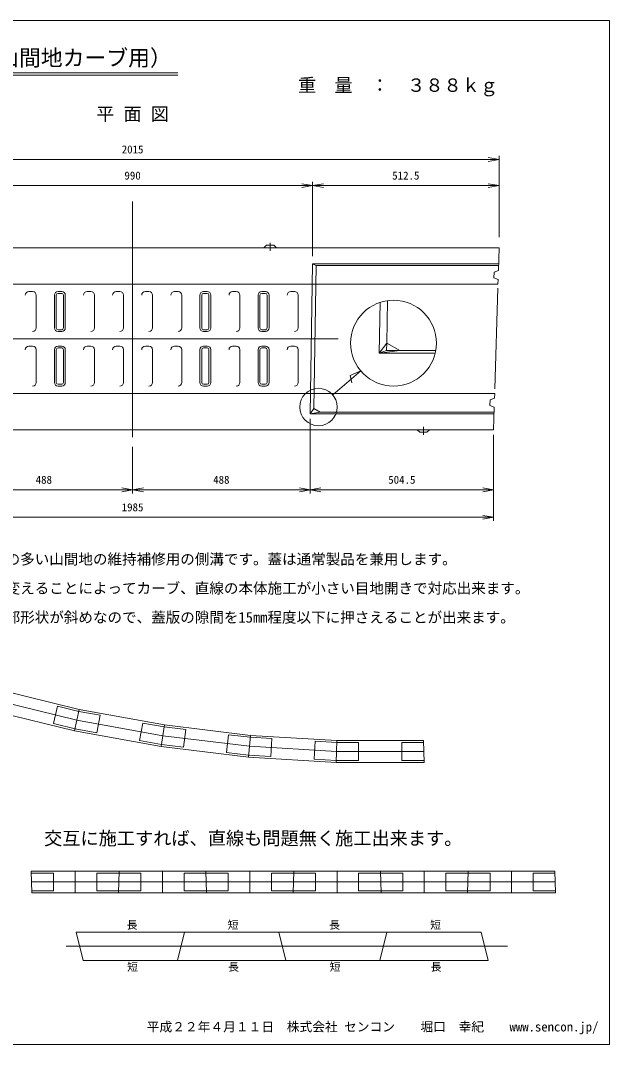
# Model space of a CAD drawing. Units: millimetres, scale not verified, with parts at other scales. Extents: x 4390 to 16808, y 2195 to 6418.
# Drawn here: x 7941 to 10370, y 2195 to 6418 of the extents above; entities that cross this region are included whole.
import ezdxf
from ezdxf.enums import TextEntityAlignment as Align

# ---------------------------------------------------------------- set-up
doc = ezdxf.new("R2010")
doc.units = ezdxf.units.MM
doc.layers.add('3', color=4, linetype='Continuous', lineweight=18)
doc.styles.add('ＭＳ ゴシック-5.0-0.0', font='')
doc.styles.get('ＭＳ ゴシック-5.0-0.0').set_extended_font_data('ＭＳ ゴシック-5.0-0.0')

msp = doc.modelspace()

# ---------------------------------------------------------------- linework, layer by layer
at = {"layer": '3'}
for p, q in [((4390.032, 6418.078), (10369.791, 6418.078)), ((10369.791, 6418.078), (10369.791, 2195.24)), ((6414.275, 6202.507), (8589.086, 6202.507)), ((6414.275, 6192.007), (8589.086, 6192.007)), ((6891.785, 5844.966), (9914.285, 5844.966)), ((9914.285, 5844.966), (9869.969, 5852.78)), ((9914.285, 5844.966), (9869.969, 5837.151)), ((9914.285, 5525.129), (9914.285, 5859.966)), ((9145.535, 5737.072), (9101.219, 5744.886)), ((9145.535, 5446.71), (9145.535, 5752.072)), ((9145.535, 5737.072), (9189.851, 5744.886)), ((9914.285, 5737.072), (9869.969, 5744.886)), ((7660.535, 5737.072), (9145.535, 5737.072)), ((9145.535, 5737.072), (9101.219, 5729.258)), ((9145.535, 5737.072), (9189.851, 5729.258)), ((9145.535, 5737.072), (9914.285, 5737.072)), ((9914.285, 5737.072), (9869.969, 5729.258)), ((8403.035, 5671.75), (8403.035, 4699.57)), ((8970.322, 5480.354), (8970.322, 5501.784)), ((8970.322, 5480.354), (8970.322, 5468.02)), ((7653.035, 5330.354), (9159.11, 5330.354)), ((7975.535, 5300.354), (7990.535, 5300.354)), ((8005.535, 5150.354), (8005.535, 5285.354)), ((8080.535, 5150.354), (8080.535, 5285.354)), ((8088.035, 5150.354), (8088.035, 5285.354)), ((8095.535, 5300.354), (8110.535, 5300.354)), ((8095.535, 5292.854), (8110.535, 5292.854)), ((8118.035, 5150.354), (8118.035, 5285.354)), ((8125.535, 5150.354), (8125.535, 5285.354)), ((8215.535, 5300.354), (8230.535, 5300.354)), ((8245.535, 5150.354), (8245.535, 5285.354)), ((8335.535, 5300.354), (8350.535, 5300.354)), ((8365.535, 5150.354), (8365.535, 5285.354)), ((8455.535, 5300.354), (8470.535, 5300.354)), ((8485.535, 5150.354), (8485.535, 5285.354)), ((8575.535, 5300.354), (8590.535, 5300.354)), ((8605.535, 5150.354), (8605.535, 5285.354)), ((8680.535, 5150.354), (8680.535, 5285.354)), ((8688.035, 5150.354), (8688.035, 5285.354)), ((8695.535, 5300.354), (8710.535, 5300.354)), ((8695.535, 5292.854), (8710.535, 5292.854)), ((8718.035, 5150.354), (8718.035, 5285.354)), ((8725.535, 5150.354), (8725.535, 5285.354)), ((8815.535, 5300.354), (8830.535, 5300.354)), ((8845.535, 5150.354), (8845.535, 5285.354)), ((8920.535, 5150.354), (8920.535, 5285.354)), ((8928.035, 5150.354), (8928.035, 5285.354)), ((8935.535, 5300.354), (8950.535, 5300.354)), ((8935.535, 5292.854), (8950.535, 5292.854)), ((8958.035, 5150.354), (8958.035, 5285.354)), ((8965.535, 5150.354), (8965.535, 5285.354)), ((9055.535, 5300.354), (9070.535, 5300.354)), ((9085.535, 5150.354), (9085.535, 5285.354)), ((8095.535, 5142.854), (8110.535, 5142.854)), ((8095.535, 5135.354), (8110.535, 5135.354)), ((8695.535, 5142.854), (8710.535, 5142.854)), ((8695.535, 5135.354), (8710.535, 5135.354)), ((8935.535, 5142.854), (8950.535, 5142.854)), ((8935.535, 5135.354), (8950.535, 5135.354)), ((7451.032, 5105.354), (8403.035, 5105.354)), ((7975.535, 5075.354), (7990.535, 5075.354)), ((8095.535, 5075.354), (8110.535, 5075.354)), ((8095.535, 5067.854), (8110.535, 5067.854)), ((8215.535, 5075.354), (8230.535, 5075.354)), ((8335.535, 5075.354), (8350.535, 5075.354)), ((8403.035, 5105.354), (9250.282, 5105.354)), ((8455.535, 5075.354), (8470.535, 5075.354)), ((8575.535, 5075.354), (8590.535, 5075.354)), ((8695.535, 5075.354), (8710.535, 5075.354)), ((8695.535, 5067.854), (8710.535, 5067.854)), ((8815.535, 5075.354), (8830.535, 5075.354)), ((8935.535, 5075.354), (8950.535, 5075.354)), ((8935.535, 5067.854), (8950.535, 5067.854)), ((9055.535, 5075.354), (9070.535, 5075.354)), ((9450.698, 5057.677), (9451.208, 5087.677)), ((8005.535, 4925.354), (8005.535, 5060.354)), ((8080.535, 5060.354), (8080.535, 4925.354)), ((8088.035, 5060.354), (8088.035, 4925.354)), ((8118.035, 5060.354), (8118.035, 4925.354)), ((8125.535, 5060.354), (8125.535, 4925.354)), ((8245.535, 4925.354), (8245.535, 5060.354)), ((8365.535, 4925.354), (8365.535, 5060.354)), ((8485.535, 4925.354), (8485.535, 5060.354)), ((8605.535, 4925.354), (8605.535, 5060.354)), ((8680.535, 5060.354), (8680.535, 4925.354)), ((8688.035, 5060.354), (8688.035, 4925.354)), ((8718.035, 5060.354), (8718.035, 4925.354)), ((8725.535, 5060.354), (8725.535, 4925.354)), ((8845.535, 4925.354), (8845.535, 5060.354)), ((8920.535, 5060.354), (8920.535, 4925.354)), ((8928.035, 5060.354), (8928.035, 4925.354)), ((8958.035, 5060.354), (8958.035, 4925.354)), ((8965.535, 5060.354), (8965.535, 4925.354)), ((9085.535, 4925.354), (9085.535, 5060.354)), ((9450.698, 5057.677), (9420.49, 5045.677)), ((9450.698, 5057.677), (9504.706, 5057.677)), ((9228.218, 4874.05), (9344.018, 4972.65)), ((9344.018, 4972.65), (9300.374, 4954.263)), ((9300.374, 4954.263), (9307.53, 4923.851)), ((8095.535, 4917.854), (8110.535, 4917.854)), ((8095.535, 4910.354), (8110.535, 4910.354)), ((8695.535, 4917.854), (8710.535, 4917.854)), ((8695.535, 4910.354), (8710.535, 4910.354)), ((8935.535, 4917.854), (8950.535, 4917.854)), ((8935.535, 4910.354), (8950.535, 4910.354)), ((9151.464, 4880.354), (7653.035, 4880.354)), ((9135.035, 4467.768), (9135.035, 4775.357)), ((9601.998, 4730.354), (9601.998, 4742.688)), ((9601.998, 4730.354), (9601.998, 4708.924)), ((9891.785, 4354.229), (9891.785, 4709.705)), ((8403.035, 4467.768), (8403.035, 4660.466)), ((7671.035, 4482.768), (8403.035, 4482.768)), ((8403.035, 4482.768), (8358.719, 4490.582)), ((8403.035, 4482.768), (8358.719, 4474.954)), ((8403.035, 4482.768), (8447.351, 4490.582)), ((8403.035, 4482.768), (8447.351, 4474.954)), ((8403.035, 4482.768), (9135.035, 4482.768)), ((9135.035, 4482.768), (9090.719, 4490.582)), ((9135.035, 4482.768), (9090.719, 4474.954)), ((9135.035, 4482.768), (9179.351, 4490.582)), ((9135.035, 4482.768), (9179.351, 4474.954)), ((9891.785, 4482.768), (9135.035, 4482.768)), ((9891.785, 4482.768), (9847.469, 4490.582)), ((9891.785, 4482.768), (9847.469, 4474.954)), ((6914.285, 4369.229), (9891.785, 4369.229)), ((9891.785, 4369.229), (9847.469, 4377.043)), ((9891.785, 4369.229), (9847.469, 4361.415)), ((7823.594, 3618.385), (8173.281, 3532.837)), ((8173.281, 3532.837), (8527.469, 3468.405)), ((8527.469, 3468.405), (8884.881, 3425.322)), ((8884.881, 3425.322), (9244.234, 3403.741)), ((9244.234, 3403.741), (9604.234, 3403.741)), ((8166.053, 2820.428), (8166.053, 2910.428)), ((8526.053, 2910.428), (8526.053, 2820.428)), ((8886.053, 2820.428), (8886.053, 2910.428)), ((9246.053, 2910.428), (9246.053, 2820.428)), ((9606.053, 2820.428), (9606.053, 2910.428)), ((9966.053, 2910.428), (9966.053, 2820.428)), ((7986.053, 2865.428), (8346.053, 2865.428)), ((8346.053, 2865.428), (8706.053, 2865.428)), ((8706.053, 2865.428), (9066.053, 2865.428)), ((9066.053, 2865.428), (9426.053, 2865.428)), ((9426.053, 2865.428), (9786.053, 2865.428)), ((9786.053, 2865.428), (10146.053, 2865.428)), ((8128.631, 2600.202), (9949.602, 2600.202)), ((10369.791, 2195.24), (4390.032, 2195.24))]:
    msp.add_line(p, q, dxfattribs=at)
at = {"layer": '3', "color": 2}
for p, q in [((8955.322, 5490.854), (8944.822, 5480.354)), ((8955.322, 5490.854), (8985.322, 5490.854)), ((8985.322, 5490.854), (8995.822, 5480.354)), ((6891.785, 5480.354), (8403.035, 5480.354)), ((9914.285, 5480.354), (8403.035, 5480.354)), ((9911.485, 5387.019), (9914.285, 5480.354)), ((9145.535, 5414.354), (9135.035, 4796.354)), ((9145.535, 5414.354), (9912.305, 5414.354)), ((9160.435, 5408.354), (9145.535, 5414.354)), ((9160.435, 5408.354), (9150.394, 4817.352)), ((9160.435, 5408.354), (9912.125, 5408.354)), ((9894.05, 5379.854), (9893.33, 5357.354)), ((9911.485, 5387.019), (9894.05, 5379.854)), ((9159.11, 5330.354), (9909.785, 5330.354)), ((9893.33, 5357.354), (9910.379, 5350.158)), ((9909.785, 5330.354), (9910.379, 5350.158)), ((9896.84, 4898.837), (9909.289, 5313.828)), ((9424.063, 5255.957), (9420.49, 5045.677)), ((9454.185, 5262.927), (9451.208, 5087.677)), ((9451.208, 5087.677), (9420.49, 5045.677)), ((9451.208, 5087.677), (9504.706, 5057.677)), ((9504.706, 5057.677), (9420.49, 5045.677)), ((9420.49, 5045.677), (9651.056, 5045.677)), ((9504.706, 5057.677), (9653.535, 5057.677)), ((9151.464, 4880.354), (9896.285, 4880.354)), ((9895.706, 4861.057), (9876.962, 4853.354)), ((9895.706, 4861.057), (9896.285, 4880.354)), ((9150.394, 4817.352), (9135.035, 4796.354)), ((9150.394, 4817.352), (9177.139, 4802.354)), ((9876.962, 4853.354), (9876.242, 4830.854)), ((9876.242, 4830.854), (9894.568, 4823.119)), ((9891.785, 4730.354), (9894.568, 4823.119)), ((9135.035, 4796.354), (9177.139, 4802.354)), ((9135.035, 4796.354), (9893.765, 4796.354)), ((9177.139, 4802.354), (9893.945, 4802.354)), ((6914.285, 4730.354), (8403.035, 4730.354)), ((9891.785, 4730.354), (8403.035, 4730.354)), ((9586.998, 4719.854), (9576.498, 4730.354)), ((9616.998, 4719.854), (9627.498, 4730.354)), ((9616.998, 4719.854), (9586.998, 4719.854)), ((7835.598, 3661.775), (8182.664, 3576.869)), ((8076.217, 3518.595), (8093.754, 3590.281)), ((8093.754, 3590.281), (8180.975, 3568.943)), ((7811.589, 3574.995), (8163.899, 3488.805)), ((8182.664, 3576.869), (8163.899, 3488.805)), ((8180.975, 3568.943), (8269.318, 3552.872)), ((8182.664, 3576.869), (8534.194, 3512.921)), ((8256.109, 3480.264), (8269.318, 3552.872)), ((8076.217, 3518.595), (8165.588, 3496.731)), ((8431.432, 3448.37), (8444.641, 3520.979)), ((8444.641, 3520.979), (8532.984, 3504.908)), ((8534.194, 3512.921), (8520.743, 3423.89)), ((8534.194, 3512.921), (8888.926, 3470.16)), ((8163.899, 3488.805), (8520.743, 3423.89)), ((8165.588, 3496.731), (8256.109, 3480.264)), ((8532.984, 3504.908), (8622.131, 3494.162)), ((8613.299, 3420.892), (8622.131, 3494.162)), ((8790.218, 3399.566), (8799.051, 3472.835)), ((8799.051, 3472.835), (8888.198, 3462.089)), ((8888.926, 3470.16), (8880.836, 3380.484)), ((8888.926, 3470.16), (9245.584, 3448.741)), ((8431.432, 3448.37), (8521.953, 3431.903)), ((8520.743, 3423.89), (8880.836, 3380.484)), ((8521.953, 3431.903), (8613.299, 3420.892)), ((8888.198, 3462.089), (8977.83, 3456.706)), ((8973.406, 3383.039), (8977.83, 3456.706)), ((9151.285, 3372.357), (9155.709, 3446.024)), ((9155.709, 3446.024), (9245.341, 3440.641)), ((9245.584, 3448.741), (9242.884, 3358.741)), ((9245.341, 3440.641), (9335.134, 3440.641)), ((9245.584, 3448.741), (9602.884, 3448.741)), ((9335.134, 3366.841), (9335.134, 3440.641)), ((9513.334, 3366.841), (9513.334, 3440.641)), ((9513.334, 3440.641), (9603.127, 3440.641)), ((9602.884, 3448.741), (9605.584, 3358.741)), ((8790.218, 3399.566), (8881.564, 3388.555)), ((8880.836, 3380.484), (9242.884, 3358.741)), ((8881.564, 3388.555), (8973.406, 3383.039)), ((9151.285, 3372.357), (9243.127, 3366.841)), ((9242.884, 3358.741), (9605.584, 3358.741)), ((9243.127, 3366.841), (9335.134, 3366.841)), ((9513.334, 3366.841), (9605.341, 3366.841)), ((7984.703, 2910.428), (7987.403, 2820.428)), ((7984.703, 2910.428), (8347.403, 2910.428)), ((7984.946, 2902.328), (8076.953, 2902.328)), ((8076.953, 2902.328), (8076.953, 2828.528)), ((8255.153, 2902.328), (8255.153, 2828.528)), ((8255.153, 2902.328), (8347.16, 2902.328)), ((8344.703, 2820.428), (8347.403, 2910.428)), ((8344.703, 2820.428), (8347.403, 2910.428)), ((8347.16, 2902.328), (8436.953, 2902.328)), ((8347.403, 2910.428), (8704.703, 2910.428)), ((8436.953, 2828.528), (8436.953, 2902.328)), ((8615.153, 2828.528), (8615.153, 2902.328)), ((8615.153, 2902.328), (8704.946, 2902.328)), ((8704.703, 2910.428), (8707.403, 2820.428)), ((8704.703, 2910.428), (8707.403, 2820.428)), ((8704.703, 2910.428), (9067.403, 2910.428)), ((8704.946, 2902.328), (8796.953, 2902.328)), ((8796.953, 2902.328), (8796.953, 2828.528)), ((8975.153, 2902.328), (8975.153, 2828.528)), ((8975.153, 2902.328), (9067.16, 2902.328)), ((9064.703, 2820.428), (9067.403, 2910.428)), ((9064.703, 2820.428), (9067.403, 2910.428)), ((9067.16, 2902.328), (9156.953, 2902.328)), ((9067.403, 2910.428), (9424.703, 2910.428)), ((9156.953, 2828.528), (9156.953, 2902.328)), ((9335.153, 2828.528), (9335.153, 2902.328)), ((9335.153, 2902.328), (9424.946, 2902.328)), ((9424.703, 2910.428), (9427.403, 2820.428)), ((9424.703, 2910.428), (9427.403, 2820.428)), ((9424.703, 2910.428), (9787.403, 2910.428)), ((9424.946, 2902.328), (9516.953, 2902.328)), ((9516.953, 2902.328), (9516.953, 2828.528)), ((9695.153, 2902.328), (9695.153, 2828.528)), ((9695.153, 2902.328), (9787.16, 2902.328)), ((9784.703, 2820.428), (9787.403, 2910.428)), ((9784.703, 2820.428), (9787.403, 2910.428)), ((9787.16, 2902.328), (9876.953, 2902.328)), ((9787.403, 2910.428), (10144.703, 2910.428)), ((9876.953, 2828.528), (9876.953, 2902.328)), ((10055.153, 2828.528), (10055.153, 2902.328)), ((10055.153, 2902.328), (10144.946, 2902.328)), ((10144.703, 2910.428), (10147.403, 2820.428)), ((7987.16, 2828.528), (8076.953, 2828.528)), ((7987.403, 2820.428), (8344.703, 2820.428)), ((8255.153, 2828.528), (8344.946, 2828.528)), ((8344.703, 2820.428), (8707.403, 2820.428)), ((8344.946, 2828.528), (8436.953, 2828.528)), ((8615.153, 2828.528), (8707.16, 2828.528)), ((8707.16, 2828.528), (8796.953, 2828.528)), ((8707.403, 2820.428), (9064.703, 2820.428)), ((8975.153, 2828.528), (9064.946, 2828.528)), ((9064.703, 2820.428), (9427.403, 2820.428)), ((9064.946, 2828.528), (9156.953, 2828.528)), ((9335.153, 2828.528), (9427.16, 2828.528)), ((9427.16, 2828.528), (9516.953, 2828.528)), ((9427.403, 2820.428), (9784.703, 2820.428)), ((9695.153, 2828.528), (9784.946, 2828.528)), ((9784.703, 2820.428), (10147.403, 2820.428)), ((9784.946, 2828.528), (9876.953, 2828.528)), ((10055.153, 2828.528), (10147.16, 2828.528)), ((8170.214, 2658.085), (8393.476, 2658.085)), ((8170.214, 2658.085), (8199.155, 2542.319)), ((8616.737, 2658.085), (8393.476, 2658.085)), ((8616.737, 2658.085), (8587.796, 2542.319)), ((8587.796, 2542.319), (8616.737, 2658.085)), ((8616.737, 2658.085), (8811.058, 2658.085)), ((9005.378, 2658.085), (8811.058, 2658.085)), ((9034.319, 2542.319), (9005.378, 2658.085)), ((9005.378, 2658.085), (9228.64, 2658.085)), ((9005.378, 2658.085), (9034.319, 2542.319)), ((9451.901, 2658.085), (9228.64, 2658.085)), ((9422.96, 2542.319), (9451.901, 2658.085)), ((9451.901, 2658.085), (9422.96, 2542.319)), ((9451.901, 2658.085), (9646.222, 2658.085)), ((9840.542, 2658.085), (9646.222, 2658.085)), ((9869.483, 2542.319), (9840.542, 2658.085)), ((8199.155, 2542.319), (8393.476, 2542.319)), ((8393.476, 2542.319), (9034.319, 2542.319)), ((9034.319, 2542.319), (9228.64, 2542.319)), ((9228.64, 2542.319), (9869.483, 2542.319))]:
    msp.add_line(p, q, dxfattribs=at)
at = {"layer": '3'}
for centre, radius in [((9478.905, 5087.501), 177.159), ((9169.528, 4824.078), 77.083)]:
    msp.add_circle(centre, radius, dxfattribs=at)
for centre, radius, start, end in [((7975.535, 5285.354), 15, 90, 180), ((7990.535, 5285.354), 15, 0, 90), ((8095.535, 5285.354), 15, 90, 180), ((8095.535, 5285.354), 7.5, 90, 180), ((8110.535, 5285.354), 15, 0, 90), ((8110.535, 5285.354), 7.5, 0, 90), ((8215.535, 5285.354), 15, 90, 180), ((8230.535, 5285.354), 15, 0, 90), ((8335.535, 5285.354), 15, 90, 180), ((8350.535, 5285.354), 15, 0, 90), ((8455.535, 5285.354), 15, 90, 180), ((8470.535, 5285.354), 15, 0, 90), ((8575.535, 5285.354), 15, 90, 180), ((8590.535, 5285.354), 15, 0, 90), ((8695.535, 5285.354), 15, 90, 180), ((8695.535, 5285.354), 7.5, 90, 180), ((8710.535, 5285.354), 15, 0, 90), ((8710.535, 5285.354), 7.5, 0, 90), ((8815.535, 5285.354), 15, 90, 180), ((8830.535, 5285.354), 15, 0, 90), ((8935.535, 5285.354), 15, 90, 180), ((8935.535, 5285.354), 7.5, 90, 180), ((8950.535, 5285.354), 15, 0, 90), ((8950.535, 5285.354), 7.5, 0, 90), ((9055.535, 5285.354), 15, 90, 180), ((9070.535, 5285.354), 15, 0, 90), ((7990.535, 5150.354), 15, 270, 0), ((8095.535, 5150.354), 15, 180, 270), ((8095.535, 5150.354), 7.5, 180, 270), ((8110.535, 5150.354), 15, 270, 0), ((8110.535, 5150.354), 7.5, 270, 0), ((8230.535, 5150.354), 15, 270, 0), ((8350.535, 5150.354), 15, 270, 0), ((8470.535, 5150.354), 15, 270, 0), ((8590.535, 5150.354), 15, 270, 0), ((8695.535, 5150.354), 15, 180, 270), ((8695.535, 5150.354), 7.5, 180, 270), ((8710.535, 5150.354), 15, 270, 0), ((8710.535, 5150.354), 7.5, 270, 0), ((8830.535, 5150.354), 15, 270, 0), ((8935.535, 5150.354), 15, 180, 270), ((8935.535, 5150.354), 7.5, 180, 270), ((8950.535, 5150.354), 15, 270, 0), ((8950.535, 5150.354), 7.5, 270, 0), ((9070.535, 5150.354), 15, 270, 0), ((7975.535, 5060.354), 15, 90, 180), ((7990.535, 5060.354), 15, 0, 90), ((8095.535, 5060.354), 15, 90, 180), ((8095.535, 5060.354), 7.5, 90, 180), ((8110.535, 5060.354), 15, 0, 90), ((8110.535, 5060.354), 7.5, 0, 90), ((8215.535, 5060.354), 15, 90, 180), ((8230.535, 5060.354), 15, 0, 90), ((8335.535, 5060.354), 15, 90, 180), ((8350.535, 5060.354), 15, 0, 90), ((8455.535, 5060.354), 15, 90, 180), ((8470.535, 5060.354), 15, 0, 90), ((8575.535, 5060.354), 15, 90, 180), ((8590.535, 5060.354), 15, 0, 90), ((8695.535, 5060.354), 15, 90, 180), ((8695.535, 5060.354), 7.5, 90, 180), ((8710.535, 5060.354), 15, 0, 90), ((8710.535, 5060.354), 7.5, 0, 90), ((8815.535, 5060.354), 15, 90, 180), ((8830.535, 5060.354), 15, 0, 90), ((8935.535, 5060.354), 15, 90, 180), ((8935.535, 5060.354), 7.5, 90, 180), ((8950.535, 5060.354), 15, 0, 90), ((8950.535, 5060.354), 7.5, 0, 90), ((9055.535, 5060.354), 15, 90, 180), ((9070.535, 5060.354), 15, 0, 90), ((7990.535, 4925.354), 15, 270, 0), ((8095.535, 4925.354), 15, 180, 270), ((8095.535, 4925.354), 7.5, 180, 270), ((8110.535, 4925.354), 15, 270, 0), ((8110.535, 4925.354), 7.5, 270, 0), ((8230.535, 4925.354), 15, 270, 0), ((8350.535, 4925.354), 15, 270, 0), ((8470.535, 4925.354), 15, 270, 0), ((8590.535, 4925.354), 15, 270, 0), ((8695.535, 4925.354), 15, 180, 270), ((8695.535, 4925.354), 7.5, 180, 270), ((8710.535, 4925.354), 15, 270, 0), ((8710.535, 4925.354), 7.5, 270, 0), ((8830.535, 4925.354), 15, 270, 0), ((8935.535, 4925.354), 15, 180, 270), ((8935.535, 4925.354), 7.5, 180, 270), ((8950.535, 4925.354), 15, 270, 0), ((8950.535, 4925.354), 7.5, 270, 0), ((9070.535, 4925.354), 15, 270, 0)]:
    msp.add_arc(centre, radius, start, end, dxfattribs=at)

# ---------------------------------------------------------------- texts
at = {"layer": '3', "color": 7, "style": 'ＭＳ ゴシック-5.0-0.0'}
for s, height, p in [('HCF-33R型側溝 300×300×2000（山間地カーブ用）', 65.98, (6497.164, 6211.383)), ('重\u3000量\u3000：\u3000３８８ｋｇ', 54.99, (9085.191, 6107.334)), ('平 面 図', 54.99, (8252.991, 5988.64)), ('2015', 32.99, (8358.035, 5859.966)), ('990', 32.99, (8369.285, 5752.072)), ('512.5', 32.99, (9473.66, 5752.072)), ('488', 32.99, (8003.285, 4497.768)), ('488', 32.99, (8735.285, 4497.768)), ('504.5', 32.99, (9457.16, 4497.768)), ('1985', 32.99, (8358.035, 4384.229)), ('１．カーブの多い山間地の維持補修用の側溝です。蓋は通常製品を兼用します。', 43.99, (7579.375, 4161.647)), ('２．向きを変えることによってカーブ、直線の本体施工が小さい目地開きで対応出来ます。', 43.99, (7579.375, 4041.647)), ('３．蓋受け部形状が斜めなので、蓋版の隙間を15mm程度以下に押さえることが出来ます。', 43.99, (7579.375, 3921.647)), ('交互に施工すれば、直線も問題無く施工出来ます。', 54.99, (8037.906, 3001.619)), ('長', 32.99, (8378.244, 2662.345)), ('短', 32.99, (8794.767, 2662.345)), ('長', 32.99, (9213.408, 2662.345)), ('短', 32.99, (9629.931, 2662.345)), ('短', 32.99, (8380.343, 2489.151)), ('長', 32.99, (8796.866, 2489.151)), ('短', 32.99, (9215.507, 2489.151)), ('長', 32.99, (9632.03, 2489.151)), ('平成２２年４月１１日\u3000株式会社 センコン\u3000\u3000堀口\u3000幸紀\u3000\u3000www.sencon.jp/', 38.49, (8461.306, 2237.554))]:
    msp.add_text(s, height=height, dxfattribs=at).set_placement(p, align=Align.BOTTOM_LEFT)

doc.saveas('drawing.dxf')
